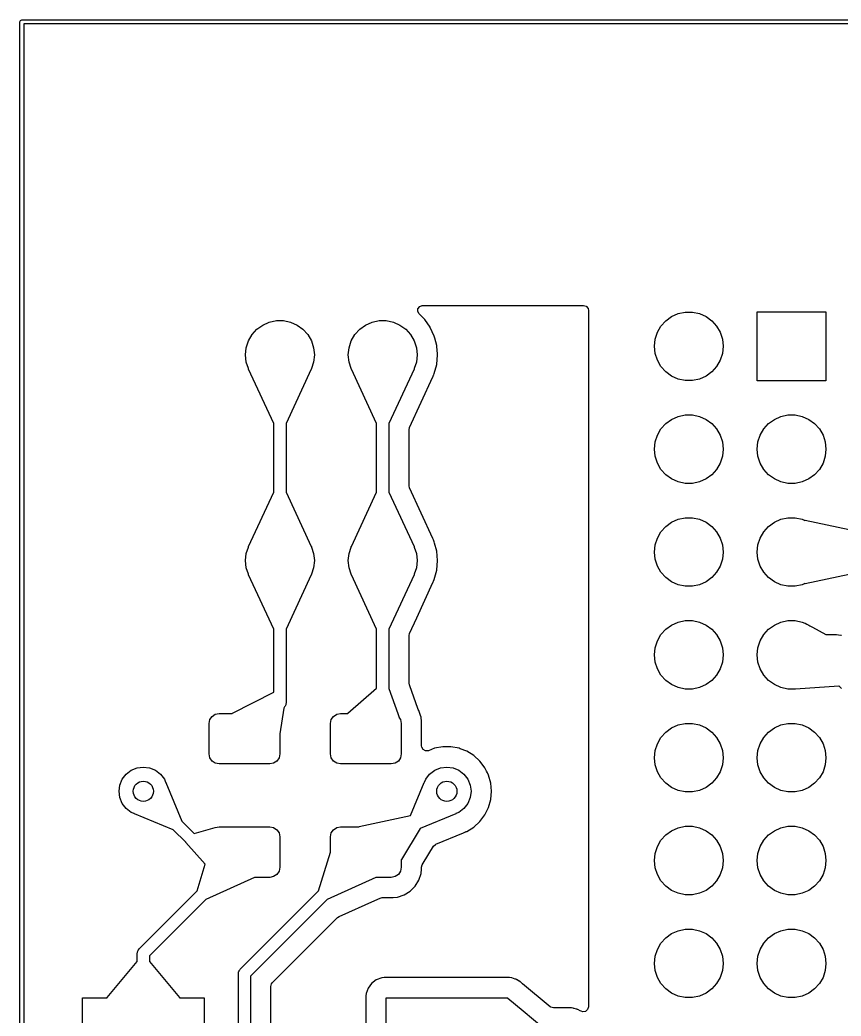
# Model space of a CAD drawing. Extents: x 90 to 175, y -109.5 to -35.9.
# Drawn here: x 89.95 to 110.24, y -60.55 to -35.95 of the extents above; entities that cross this region are included whole.
import ezdxf

# ---------------------------------------------------------------- set-up
doc = ezdxf.new("R2010")
doc.units = 0
doc.layers.add('BLACK', color=7, linetype='CONTINUOUS')

msp = doc.modelspace()

# ---------------------------------------------------------------- linework, layer by layer
at = {"layer": 'BLACK', "linetype": 'CONTINUOUS'}
for p, q in [((89.95, -36), (89.964645, -35.964645)), ((89.95, -100), (89.95, -36)), ((89.964645, -35.964645), (90, -35.95)), ((90, -35.95), (175, -35.95)), ((90.05, -36.05), (90.05, -99.95)), ((174.95, -36.05), (90.05, -36.05)), ((99.787076, -43.080667), (99.828947, -43.024733)), ((99.828947, -43.024733), (99.894412, -43.000316)), ((99.894412, -43.000316), (99.903258, -43)), ((99.903258, -43), (103.876, -43)), ((103.876, -43), (103.943039, -43.019685)), ((103.943039, -43.019685), (103.988794, -43.072489)), ((99.782092, -43.150359), (99.787076, -43.080667)), ((99.815575, -43.211679), (99.782092, -43.150359)), ((99.903396, -43.2995), (99.815575, -43.211679)), ((103.988794, -43.072489), (104, -43.124)), ((104, -43.124), (104, -60.320967)), ((105.911239, -43.378327), (106.055, -43.273878)), ((106.055, -43.273878), (106.217336, -43.201602)), ((106.217336, -43.201602), (106.391151, -43.164656)), ((106.391151, -43.164656), (106.568849, -43.164656)), ((106.568849, -43.164656), (106.742664, -43.201602)), ((106.742664, -43.201602), (106.905, -43.273878)), ((106.905, -43.273878), (107.048761, -43.378327)), ((108.17, -44.86), (108.17, -43.16)), ((108.17, -43.16), (109.87, -43.16)), ((109.87, -43.16), (109.87, -44.86)), ((95.807239, -43.590327), (95.951, -43.485878)), ((95.951, -43.485878), (96.113336, -43.413602)), ((96.113336, -43.413602), (96.287151, -43.376656)), ((96.287151, -43.376656), (96.464849, -43.376656)), ((96.464849, -43.376656), (96.638664, -43.413602)), ((96.638664, -43.413602), (96.801, -43.485878)), ((96.801, -43.485878), (96.944761, -43.590327)), ((98.347239, -43.590327), (98.491, -43.485878)), ((98.491, -43.485878), (98.653336, -43.413602)), ((98.653336, -43.413602), (98.827151, -43.376656)), ((98.827151, -43.376656), (99.004849, -43.376656)), ((99.004849, -43.376656), (99.178664, -43.413602)), ((99.178664, -43.413602), (99.341, -43.485878)), ((99.341, -43.485878), (99.484761, -43.590327)), ((99.954496, -43.3506), (99.903396, -43.2995)), ((100.084424, -43.536158), (99.954496, -43.3506)), ((100.090035, -43.544171), (100.084424, -43.536158)), ((105.703486, -43.664274), (105.792336, -43.510383)), ((105.792336, -43.510383), (105.911239, -43.378327)), ((107.048761, -43.378327), (107.167664, -43.510383)), ((107.167664, -43.510383), (107.256514, -43.664274)), ((95.599486, -43.876274), (95.688336, -43.722383)), ((95.688336, -43.722383), (95.807239, -43.590327)), ((96.944761, -43.590327), (97.063664, -43.722383)), ((97.063664, -43.722383), (97.152514, -43.876274)), ((98.139486, -43.876274), (98.228336, -43.722383)), ((98.228336, -43.722383), (98.347239, -43.590327)), ((99.484761, -43.590327), (99.603664, -43.722383)), ((99.603664, -43.722383), (99.692514, -43.876274)), ((100.189903, -43.758337), (100.090035, -43.544171)), ((100.189904, -43.758343), (100.189903, -43.758337)), ((100.189905, -43.758344), (100.189904, -43.758343)), ((100.204626, -43.813285), (100.189905, -43.758344)), ((105.648575, -43.833275), (105.703486, -43.664274)), ((107.256514, -43.664274), (107.311425, -43.833275)), ((95.544575, -44.045275), (95.599486, -43.876274)), ((97.152514, -43.876274), (97.207425, -44.045275)), ((98.084575, -44.045275), (98.139486, -43.876274)), ((99.692514, -43.876274), (99.747425, -44.045275)), ((100.251063, -43.986592), (100.204626, -43.813285)), ((100.253567, -44.01521), (100.251063, -43.986592)), ((100.269464, -44.196917), (100.253567, -44.01521)), ((105.63, -44.01), (105.648575, -43.833275)), ((105.648575, -44.186725), (105.63, -44.01)), ((107.311425, -43.833275), (107.33, -44.01)), ((107.33, -44.01), (107.311425, -44.186725)), ((95.526, -44.222), (95.544575, -44.045275)), ((95.544575, -44.398725), (95.526, -44.222)), ((97.207425, -44.045275), (97.226, -44.222)), ((97.226, -44.222), (97.207425, -44.398725)), ((98.066, -44.222), (98.084575, -44.045275)), ((98.084575, -44.398725), (98.066, -44.222)), ((99.747425, -44.045275), (99.766, -44.222)), ((99.766, -44.222), (99.747425, -44.398725)), ((100.251063, -44.457408), (100.271659, -44.222)), ((100.271659, -44.222), (100.269464, -44.196917)), ((105.703486, -44.355726), (105.648575, -44.186725)), ((107.311425, -44.186725), (107.256514, -44.355726)), ((95.595717, -44.556127), (95.544575, -44.398725)), ((97.207425, -44.398725), (97.156379, -44.55583)), ((98.135717, -44.556127), (98.084575, -44.398725)), ((99.747425, -44.398725), (99.696379, -44.55583)), ((100.189903, -44.685663), (100.251063, -44.457408)), ((105.792336, -44.509617), (105.703486, -44.355726)), ((105.911239, -44.641673), (105.792336, -44.509617)), ((107.167664, -44.509617), (107.048761, -44.641673)), ((107.256514, -44.355726), (107.167664, -44.509617)), ((95.595806, -44.558325), (95.595717, -44.556127)), ((95.597912, -44.562883), (95.595806, -44.558325)), ((95.599486, -44.567726), (95.597912, -44.562883)), ((95.602815, -44.573492), (95.599486, -44.567726)), ((96.222861, -45.915208), (95.602815, -44.573492)), ((97.149179, -44.573501), (96.529139, -45.915208)), ((97.152514, -44.567726), (97.149179, -44.573501)), ((97.154089, -44.562876), (97.152514, -44.567726)), ((97.156193, -44.558325), (97.154089, -44.562876)), ((97.156377, -44.557906), (97.156193, -44.558325)), ((97.156379, -44.55583), (97.156377, -44.557906)), ((98.135806, -44.558325), (98.135717, -44.556127)), ((98.137912, -44.562883), (98.135806, -44.558325)), ((98.139486, -44.567726), (98.137912, -44.562883)), ((98.142815, -44.573492), (98.139486, -44.567726)), ((98.762861, -45.915208), (98.142815, -44.573492)), ((99.689179, -44.573501), (99.069139, -45.915208)), ((99.577938, -46.019223), (100.157089, -44.765998)), ((99.692514, -44.567726), (99.689179, -44.573501)), ((99.694089, -44.562876), (99.692514, -44.567726)), ((99.696193, -44.558325), (99.694089, -44.562876)), ((99.696377, -44.557906), (99.696193, -44.558325)), ((99.696379, -44.55583), (99.696377, -44.557906)), ((100.157089, -44.765998), (100.159215, -44.761157)), ((100.159215, -44.761157), (100.1594, -44.760652)), ((100.1594, -44.760652), (100.162827, -44.751267)), ((100.162827, -44.751267), (100.174624, -44.718964)), ((100.174624, -44.718964), (100.176653, -44.714075)), ((100.176653, -44.714075), (100.189903, -44.685663)), ((106.055, -44.746122), (105.911239, -44.641673)), ((106.217336, -44.818398), (106.055, -44.746122)), ((106.905, -44.746122), (106.742664, -44.818398)), ((107.048761, -44.641673), (106.905, -44.746122)), ((106.391151, -44.855344), (106.217336, -44.818398)), ((106.568849, -44.855344), (106.391151, -44.855344)), ((106.742664, -44.818398), (106.568849, -44.855344)), ((109.87, -44.86), (108.17, -44.86)), ((106.055, -45.813878), (106.217336, -45.741602)), ((106.217336, -45.741602), (106.391151, -45.704656)), ((106.391151, -45.704656), (106.568849, -45.704656)), ((106.568849, -45.704656), (106.742664, -45.741602)), ((106.742664, -45.741602), (106.905, -45.813878)), ((108.595, -45.813878), (108.757336, -45.741602)), ((108.757336, -45.741602), (108.931151, -45.704656)), ((108.931151, -45.704656), (109.108849, -45.704656)), ((109.108849, -45.704656), (109.282664, -45.741602)), ((109.282664, -45.741602), (109.445, -45.813878)), ((96.225209, -45.918573), (96.222861, -45.915208)), ((96.226, -45.9189), (96.225209, -45.918573)), ((96.226, -47.605895), (96.226, -45.9189)), ((96.529139, -45.915208), (96.526, -45.918104)), ((96.526, -45.918104), (96.526, -47.605099)), ((98.765209, -45.918573), (98.762861, -45.915208)), ((98.766, -45.9189), (98.765209, -45.918573)), ((98.766, -47.605895), (98.766, -45.9189)), ((99.069139, -45.915208), (99.066, -45.918104)), ((99.066, -45.918104), (99.066, -47.605099)), ((105.792336, -46.050383), (105.911239, -45.918327)), ((105.911239, -45.918327), (106.055, -45.813878)), ((106.905, -45.813878), (107.048761, -45.918327)), ((107.048761, -45.918327), (107.167664, -46.050383)), ((108.332336, -46.050383), (108.451239, -45.918327)), ((108.451239, -45.918327), (108.595, -45.813878)), ((109.445, -45.813878), (109.588761, -45.918327)), ((109.588761, -45.918327), (109.707664, -46.050383)), ((99.5665, -46.071241), (99.577938, -46.019223)), ((99.5665, -47.452757), (99.5665, -46.071241)), ((105.648575, -46.373275), (105.703486, -46.204274)), ((105.703486, -46.204274), (105.792336, -46.050383)), ((107.167664, -46.050383), (107.256514, -46.204274)), ((107.256514, -46.204274), (107.311425, -46.373275)), ((108.188575, -46.373275), (108.243486, -46.204274)), ((108.243486, -46.204274), (108.332336, -46.050383)), ((109.707664, -46.050383), (109.796514, -46.204274)), ((109.796514, -46.204274), (109.851425, -46.373275)), ((105.63, -46.55), (105.648575, -46.373275)), ((107.311425, -46.373275), (107.33, -46.55)), ((108.17, -46.55), (108.188575, -46.373275)), ((109.851425, -46.373275), (109.87, -46.55)), ((105.648575, -46.726725), (105.63, -46.55)), ((105.703486, -46.895726), (105.648575, -46.726725)), ((107.311425, -46.726725), (107.256514, -46.895726)), ((107.33, -46.55), (107.311425, -46.726725)), ((108.188575, -46.726725), (108.17, -46.55)), ((108.243486, -46.895726), (108.188575, -46.726725)), ((109.851425, -46.726725), (109.796514, -46.895726)), ((109.87, -46.55), (109.851425, -46.726725)), ((105.792336, -47.049617), (105.703486, -46.895726)), ((107.256514, -46.895726), (107.167664, -47.049617)), ((108.332336, -47.049617), (108.243486, -46.895726)), ((109.796514, -46.895726), (109.707664, -47.049617)), ((105.911239, -47.181673), (105.792336, -47.049617)), ((106.055, -47.286122), (105.911239, -47.181673)), ((107.048761, -47.181673), (106.905, -47.286122)), ((107.167664, -47.049617), (107.048761, -47.181673)), ((108.451239, -47.181673), (108.332336, -47.049617)), ((108.595, -47.286122), (108.451239, -47.181673)), ((109.588761, -47.181673), (109.445, -47.286122)), ((109.707664, -47.049617), (109.588761, -47.181673)), ((99.577938, -47.504775), (99.5665, -47.452757)), ((106.217336, -47.358398), (106.055, -47.286122)), ((106.391151, -47.395344), (106.217336, -47.358398)), ((106.568849, -47.395344), (106.391151, -47.395344)), ((106.742664, -47.358398), (106.568849, -47.395344)), ((106.905, -47.286122), (106.742664, -47.358398)), ((108.757336, -47.358398), (108.595, -47.286122)), ((108.931151, -47.395344), (108.757336, -47.358398)), ((109.108849, -47.395344), (108.931151, -47.395344)), ((109.282664, -47.358398), (109.108849, -47.395344)), ((109.445, -47.286122), (109.282664, -47.358398)), ((95.602813, -48.950511), (96.222861, -47.608792)), ((96.222861, -47.608792), (96.226, -47.605895)), ((96.526, -47.605099), (96.526791, -47.605427)), ((96.526791, -47.605427), (96.529139, -47.608792)), ((96.529139, -47.608792), (97.149181, -48.950502)), ((98.142813, -48.950511), (98.762861, -47.608792)), ((98.762861, -47.608792), (98.766, -47.605895)), ((99.066, -47.605099), (99.066791, -47.605427)), ((99.066791, -47.605427), (99.069139, -47.608792)), ((99.069139, -47.608792), (99.689181, -48.950502)), ((100.155063, -48.753617), (99.577938, -47.504775)), ((105.792336, -48.590383), (105.911239, -48.458327)), ((105.911239, -48.458327), (106.055, -48.353878)), ((106.055, -48.353878), (106.217336, -48.281602)), ((106.217336, -48.281602), (106.391151, -48.244656)), ((106.391151, -48.244656), (106.568849, -48.244656)), ((106.568849, -48.244656), (106.742664, -48.281602)), ((106.742664, -48.281602), (106.905, -48.353878)), ((106.905, -48.353878), (107.048761, -48.458327)), ((107.048761, -48.458327), (107.167664, -48.590383)), ((108.332336, -48.590383), (108.451239, -48.458327)), ((108.451239, -48.458327), (108.595, -48.353878)), ((108.595, -48.353878), (108.757336, -48.281602)), ((108.757336, -48.281602), (108.931151, -48.244656)), ((108.931151, -48.244656), (109.108849, -48.244656)), ((109.108849, -48.244656), (109.282664, -48.281602)), ((109.282664, -48.281602), (109.345592, -48.309619)), ((109.345592, -48.309619), (109.347908, -48.307309)), ((109.347908, -48.307309), (109.354749, -48.306667)), ((109.354749, -48.306667), (110.710677, -48.588065)), ((105.703486, -48.744274), (105.792336, -48.590383)), ((107.167664, -48.590383), (107.256514, -48.744274)), ((108.243486, -48.744274), (108.332336, -48.590383)), ((95.599486, -48.956274), (95.602813, -48.950511)), ((97.149181, -48.950502), (97.152514, -48.956274)), ((98.139486, -48.956274), (98.142813, -48.950511)), ((99.689181, -48.950502), (99.692514, -48.956274)), ((100.155064, -48.753621), (100.155063, -48.753617)), ((100.155065, -48.753623), (100.155064, -48.753621)), ((100.160765, -48.772719), (100.155065, -48.753623)), ((100.167199, -48.78965), (100.160765, -48.772719)), ((100.189903, -48.838337), (100.167199, -48.78965)), ((100.189904, -48.83834), (100.189903, -48.838337)), ((100.198077, -48.868844), (100.189904, -48.83834)), ((100.251063, -49.066592), (100.198077, -48.868844)), ((105.63, -49.09), (105.648575, -48.913275)), ((105.648575, -48.913275), (105.703486, -48.744274)), ((107.256514, -48.744274), (107.311425, -48.913275)), ((107.311425, -48.913275), (107.33, -49.09)), ((108.17, -49.09), (108.188575, -48.913275)), ((108.188575, -48.913275), (108.243486, -48.744274)), ((95.526, -49.302), (95.544575, -49.125275)), ((95.544575, -49.125275), (95.595619, -48.968172)), ((95.595619, -48.968172), (95.595622, -48.966093)), ((95.595622, -48.966093), (95.595806, -48.965674)), ((95.595806, -48.965674), (95.597913, -48.961113)), ((95.597913, -48.961113), (95.599486, -48.956274)), ((97.152514, -48.956274), (97.154088, -48.96112)), ((97.154088, -48.96112), (97.156193, -48.965674)), ((97.156193, -48.965674), (97.156281, -48.967868)), ((97.156281, -48.967868), (97.207425, -49.125275)), ((97.207425, -49.125275), (97.226, -49.302)), ((98.066, -49.302), (98.084575, -49.125275)), ((98.084575, -49.125275), (98.135619, -48.968172)), ((98.135619, -48.968172), (98.135622, -48.966093)), ((98.135622, -48.966093), (98.135806, -48.965674)), ((98.135806, -48.965674), (98.137913, -48.961113)), ((98.137913, -48.961113), (98.139486, -48.956274)), ((99.692514, -48.956274), (99.694088, -48.96112)), ((99.694088, -48.96112), (99.696193, -48.965674)), ((99.696193, -48.965674), (99.696281, -48.967868)), ((99.696281, -48.967868), (99.747425, -49.125275)), ((99.747425, -49.125275), (99.766, -49.302)), ((100.271659, -49.302), (100.251063, -49.066592)), ((105.648575, -49.266725), (105.63, -49.09)), ((107.33, -49.09), (107.311425, -49.266725)), ((108.188575, -49.266725), (108.17, -49.09)), ((95.544575, -49.478725), (95.526, -49.302)), ((97.226, -49.302), (97.207425, -49.478725)), ((98.084575, -49.478725), (98.066, -49.302)), ((99.766, -49.302), (99.747425, -49.478725)), ((100.251063, -49.537408), (100.271659, -49.302)), ((105.703486, -49.435726), (105.648575, -49.266725)), ((105.792336, -49.589617), (105.703486, -49.435726)), ((107.256514, -49.435726), (107.167664, -49.589617)), ((107.311425, -49.266725), (107.256514, -49.435726)), ((108.243486, -49.435726), (108.188575, -49.266725)), ((108.332336, -49.589617), (108.243486, -49.435726)), ((95.595717, -49.636127), (95.544575, -49.478725)), ((95.595806, -49.638325), (95.595717, -49.636127)), ((95.597912, -49.642883), (95.595806, -49.638325)), ((95.599486, -49.647726), (95.597912, -49.642883)), ((95.602815, -49.653492), (95.599486, -49.647726)), ((96.222861, -50.995208), (95.602815, -49.653492)), ((97.149179, -49.653501), (96.529139, -50.995208)), ((97.152514, -49.647726), (97.149179, -49.653501)), ((97.154089, -49.642876), (97.152514, -49.647726)), ((97.156193, -49.638325), (97.154089, -49.642876)), ((97.156377, -49.637906), (97.156193, -49.638325)), ((97.156379, -49.63583), (97.156377, -49.637906)), ((97.207425, -49.478725), (97.156379, -49.63583)), ((98.135717, -49.636127), (98.084575, -49.478725)), ((98.135806, -49.638325), (98.135717, -49.636127)), ((98.137912, -49.642883), (98.135806, -49.638325)), ((98.139486, -49.647726), (98.137912, -49.642883)), ((98.142815, -49.653492), (98.139486, -49.647726)), ((98.762861, -50.995208), (98.142815, -49.653492)), ((99.689179, -49.653501), (99.069139, -50.995208)), ((99.692514, -49.647726), (99.689179, -49.653501)), ((99.694089, -49.642876), (99.692514, -49.647726)), ((99.696193, -49.638325), (99.694089, -49.642876)), ((99.696377, -49.637906), (99.696193, -49.638325)), ((99.696379, -49.63583), (99.696377, -49.637906)), ((99.747425, -49.478725), (99.696379, -49.63583)), ((100.189903, -49.765663), (100.251063, -49.537408)), ((105.911239, -49.721673), (105.792336, -49.589617)), ((107.167664, -49.589617), (107.048761, -49.721673)), ((108.451239, -49.721673), (108.332336, -49.589617)), ((110.710677, -49.591934), (109.354751, -49.873332)), ((99.756654, -50.7125), (100.157089, -49.845998)), ((100.157089, -49.845998), (100.159215, -49.841157)), ((100.159215, -49.841157), (100.174624, -49.798964)), ((100.174624, -49.798964), (100.176653, -49.794075)), ((100.176653, -49.794075), (100.189903, -49.765663)), ((106.055, -49.826122), (105.911239, -49.721673)), ((106.217336, -49.898398), (106.055, -49.826122)), ((106.391151, -49.935344), (106.217336, -49.898398)), ((106.568849, -49.935344), (106.391151, -49.935344)), ((106.742664, -49.898398), (106.568849, -49.935344)), ((106.905, -49.826122), (106.742664, -49.898398)), ((107.048761, -49.721673), (106.905, -49.826122)), ((108.595, -49.826122), (108.451239, -49.721673)), ((108.757336, -49.898398), (108.595, -49.826122)), ((108.931151, -49.935344), (108.757336, -49.898398)), ((109.108849, -49.935344), (108.931151, -49.935344)), ((109.282664, -49.898398), (109.108849, -49.935344)), ((109.345084, -49.870607), (109.282664, -49.898398)), ((109.345955, -49.871658), (109.345084, -49.870607)), ((109.354751, -49.873332), (109.345955, -49.871658)), ((99.577938, -51.099223), (99.756654, -50.7125)), ((105.911239, -50.998327), (106.055, -50.893878)), ((106.055, -50.893878), (106.217336, -50.821602)), ((106.217336, -50.821602), (106.391151, -50.784656)), ((106.391151, -50.784656), (106.568849, -50.784656)), ((106.568849, -50.784656), (106.742664, -50.821602)), ((106.742664, -50.821602), (106.905, -50.893878)), ((106.905, -50.893878), (107.048761, -50.998327)), ((108.451239, -50.998327), (108.595, -50.893878)), ((108.595, -50.893878), (108.757336, -50.821602)), ((108.757336, -50.821602), (108.931151, -50.784656)), ((108.931151, -50.784656), (109.108849, -50.784656)), ((109.108849, -50.784656), (109.282664, -50.821602)), ((109.282664, -50.821602), (109.347325, -50.85039)), ((109.347325, -50.85039), (109.355583, -50.850399)), ((109.355583, -50.850399), (109.356699, -50.850934)), ((109.356699, -50.850934), (109.392802, -50.870638)), ((109.392802, -50.870638), (109.445, -50.893878)), ((109.445, -50.893878), (109.474032, -50.914971)), ((109.474032, -50.914971), (109.536486, -50.949057)), ((96.225209, -50.998573), (96.222861, -50.995208)), ((96.226, -50.9989), (96.225209, -50.998573)), ((96.226, -52.554627), (96.226, -50.9989)), ((96.529139, -50.995208), (96.526, -50.998104)), ((96.526, -50.998104), (96.526, -52.824)), ((98.765209, -50.998573), (98.762861, -50.995208)), ((98.766, -50.9989), (98.765209, -50.998573)), ((98.766, -52.451643), (98.766, -50.9989)), ((99.069139, -50.995208), (99.066, -50.998104)), ((99.066, -50.998104), (99.066, -52.453419)), ((99.5665, -51.151241), (99.577938, -51.099223)), ((99.5665, -52.327277), (99.5665, -51.151241)), ((105.703486, -51.284274), (105.792336, -51.130383)), ((105.792336, -51.130383), (105.911239, -50.998327)), ((107.048761, -50.998327), (107.167664, -51.130383)), ((107.167664, -51.130383), (107.256514, -51.284274)), ((108.243486, -51.284274), (108.332336, -51.130383)), ((108.332336, -51.130383), (108.451239, -50.998327)), ((109.536486, -50.949057), (109.868019, -51.13)), ((109.868019, -51.13), (110.13, -51.13)), ((110.13, -51.13), (110.182938, -51.137611)), ((110.182938, -51.137611), (110.236283, -51.141427)), ((110.236283, -51.141427), (110.2531, -51.147699)), ((105.648575, -51.453275), (105.703486, -51.284274)), ((107.256514, -51.284274), (107.311425, -51.453275)), ((108.188575, -51.453275), (108.243486, -51.284274)), ((105.63, -51.63), (105.648575, -51.453275)), ((105.648575, -51.806725), (105.63, -51.63)), ((107.311425, -51.453275), (107.33, -51.63)), ((107.33, -51.63), (107.311425, -51.806725)), ((108.17, -51.63), (108.188575, -51.453275)), ((108.188575, -51.806725), (108.17, -51.63)), ((105.703486, -51.975726), (105.648575, -51.806725)), ((107.311425, -51.806725), (107.256514, -51.975726)), ((108.243486, -51.975726), (108.188575, -51.806725)), ((105.792336, -52.129617), (105.703486, -51.975726)), ((105.911239, -52.261673), (105.792336, -52.129617)), ((107.167664, -52.129617), (107.048761, -52.261673)), ((107.256514, -51.975726), (107.167664, -52.129617)), ((108.332336, -52.129617), (108.243486, -51.975726)), ((108.451239, -52.261673), (108.332336, -52.129617)), ((99.573677, -52.36885), (99.5665, -52.327277)), ((99.583497, -52.396445), (99.573677, -52.36885)), ((99.782924, -52.956844), (99.583497, -52.396445)), ((106.055, -52.366122), (105.911239, -52.261673)), ((106.217336, -52.438398), (106.055, -52.366122)), ((106.905, -52.366122), (106.742664, -52.438398)), ((107.048761, -52.261673), (106.905, -52.366122)), ((108.595, -52.366122), (108.451239, -52.261673)), ((108.757336, -52.438398), (108.595, -52.366122)), ((95.202015, -53.069784), (96.223517, -52.555218)), ((96.223517, -52.555218), (96.226, -52.554627)), ((98.057542, -53.067998), (98.762695, -52.452882)), ((98.762695, -52.452882), (98.766, -52.451643)), ((99.066, -52.453419), (99.066018, -52.453427)), ((99.066018, -52.453427), (99.068767, -52.457775)), ((99.068767, -52.457775), (99.288417, -53.075)), ((106.391151, -52.475344), (106.217336, -52.438398)), ((106.568849, -52.475344), (106.391151, -52.475344)), ((106.742664, -52.438398), (106.568849, -52.475344)), ((108.931151, -52.475344), (108.757336, -52.438398)), ((109.02352, -52.475344), (108.931151, -52.475344)), ((109.023992, -52.476296), (109.02352, -52.475344)), ((109.032477, -52.479157), (109.023992, -52.476296)), ((109.088942, -52.475344), (109.032477, -52.479157)), ((109.108849, -52.475344), (109.088942, -52.475344)), ((109.118118, -52.473373), (109.108849, -52.475344)), ((110.189258, -52.401041), (109.118118, -52.473373)), ((110.192473, -52.39958), (110.189258, -52.401041)), ((110.25, -52.457106), (110.192473, -52.39958)), ((96.511015, -52.879925), (96.505904, -52.899)), ((96.520889, -52.862823), (96.511015, -52.879925)), ((96.526, -52.824), (96.520889, -52.843074)), ((96.520889, -52.843074), (96.520889, -52.862823)), ((94.698223, -53.148223), (94.779329, -53.09403)), ((94.779329, -53.09403), (94.875, -53.075)), ((94.875, -53.075), (95.197479, -53.075)), ((95.197479, -53.075), (95.202015, -53.069784)), ((96.469006, -52.943125), (96.37628, -53.576271)), ((96.482066, -52.930066), (96.469006, -52.943125)), ((96.491939, -52.912964), (96.482066, -52.930066)), ((96.505904, -52.899), (96.491939, -52.912964)), ((97.698223, -53.148223), (97.779329, -53.09403)), ((97.779329, -53.09403), (97.875, -53.075)), ((97.875, -53.075), (98.053703, -53.075)), ((98.053687, -53.07493), (98.057542, -53.067998)), ((98.053703, -53.075), (98.053687, -53.07493)), ((99.288417, -53.075), (99.325775, -53.179976)), ((99.794208, -52.980365), (99.782924, -52.956844)), ((99.809809, -53.005657), (99.794208, -52.980365)), ((99.809811, -53.005661), (99.809809, -53.005657)), ((99.809814, -53.005666), (99.809811, -53.005661)), ((99.850836, -53.129462), (99.809814, -53.005666)), ((99.864998, -53.1722), (99.850836, -53.129462)), ((94.625, -53.325), (94.64403, -53.229329)), ((94.625, -54.075), (94.625, -53.325)), ((94.64403, -53.229329), (94.698223, -53.148223)), ((97.625, -53.325), (97.64403, -53.229329)), ((97.625, -54.075), (97.625, -53.325)), ((97.64403, -53.229329), (97.698223, -53.148223)), ((99.325775, -53.179976), (99.325578, -53.183844)), ((99.325578, -53.183844), (99.35597, -53.229329)), ((99.35597, -53.229329), (99.375, -53.325)), ((99.375, -53.325), (99.375, -54.075)), ((99.864999, -53.172203), (99.864998, -53.1722)), ((99.875498, -53.274981), (99.864999, -53.172203)), ((99.875499, -53.274998), (99.875498, -53.274981)), ((99.875499, -53.880718), (99.875499, -53.274998)), ((106.055, -53.433878), (106.217336, -53.361602)), ((106.217336, -53.361602), (106.391151, -53.324656)), ((106.391151, -53.324656), (106.568849, -53.324656)), ((106.568849, -53.324656), (106.742664, -53.361602)), ((106.742664, -53.361602), (106.905, -53.433878)), ((108.595, -53.433878), (108.757336, -53.361602)), ((108.757336, -53.361602), (108.931151, -53.324656)), ((108.931151, -53.324656), (109.108849, -53.324656)), ((109.108849, -53.324656), (109.282664, -53.361602)), ((109.282664, -53.361602), (109.445, -53.433878)), ((96.37628, -53.576271), (96.375, -53.578415)), ((96.375, -53.578415), (96.375, -54.075)), ((105.792336, -53.670383), (105.911239, -53.538327)), ((105.911239, -53.538327), (106.055, -53.433878)), ((106.905, -53.433878), (107.048761, -53.538327)), ((107.048761, -53.538327), (107.167664, -53.670383)), ((108.332336, -53.670383), (108.451239, -53.538327)), ((108.451239, -53.538327), (108.595, -53.433878)), ((109.445, -53.433878), (109.588761, -53.538327)), ((109.588761, -53.538327), (109.707664, -53.670383)), ((105.648575, -53.993275), (105.703486, -53.824274)), ((105.703486, -53.824274), (105.792336, -53.670383)), ((107.167664, -53.670383), (107.256514, -53.824274)), ((107.256514, -53.824274), (107.311425, -53.993275)), ((108.188575, -53.993275), (108.243486, -53.824274)), ((108.243486, -53.824274), (108.332336, -53.670383)), ((109.707664, -53.670383), (109.796514, -53.824274)), ((109.796514, -53.824274), (109.851425, -53.993275)), ((94.64403, -54.170671), (94.625, -54.075)), ((96.375, -54.075), (96.35597, -54.170671)), ((97.64403, -54.170671), (97.625, -54.075)), ((99.375, -54.075), (99.35597, -54.170671)), ((99.878674, -53.9086), (99.875499, -53.880718)), ((99.912929, -53.969497), (99.878674, -53.9086)), ((99.974669, -54.002207), (99.912929, -53.969497)), ((100.044292, -53.996345), (99.974669, -54.002207)), ((100.197539, -53.936977), (100.044292, -53.996345)), ((100.197544, -53.936976), (100.197539, -53.936977)), ((100.398024, -53.8995), (100.197544, -53.936976)), ((100.601976, -53.8995), (100.398024, -53.8995)), ((100.802456, -53.936976), (100.601976, -53.8995)), ((100.830778, -53.947948), (100.802456, -53.936976)), ((100.992635, -54.010651), (100.830778, -53.947948)), ((100.992642, -54.010655), (100.992635, -54.010651)), ((101.166039, -54.118017), (100.992642, -54.010655)), ((101.166041, -54.118019), (101.166039, -54.118017)), ((101.316762, -54.255418), (101.166041, -54.118019)), ((105.63, -54.17), (105.648575, -53.993275)), ((107.311425, -53.993275), (107.33, -54.17)), ((108.17, -54.17), (108.188575, -53.993275)), ((109.851425, -53.993275), (109.87, -54.17)), ((94.698223, -54.251777), (94.64403, -54.170671)), ((94.779329, -54.30597), (94.698223, -54.251777)), ((94.875, -54.325), (94.779329, -54.30597)), ((96.125, -54.325), (94.875, -54.325)), ((96.220671, -54.30597), (96.125, -54.325)), ((96.301777, -54.251777), (96.220671, -54.30597)), ((96.35597, -54.170671), (96.301777, -54.251777)), ((97.698223, -54.251777), (97.64403, -54.170671)), ((97.779329, -54.30597), (97.698223, -54.251777)), ((97.875, -54.325), (97.779329, -54.30597)), ((99.125, -54.325), (97.875, -54.325)), ((99.220671, -54.30597), (99.125, -54.325)), ((99.301777, -54.251777), (99.220671, -54.30597)), ((99.35597, -54.170671), (99.301777, -54.251777)), ((101.350051, -54.2995), (101.316762, -54.255418)), ((101.439673, -54.418179), (101.350051, -54.2995)), ((105.648575, -54.346725), (105.63, -54.17)), ((105.703486, -54.515726), (105.648575, -54.346725)), ((107.311425, -54.346725), (107.256514, -54.515726)), ((107.33, -54.17), (107.311425, -54.346725)), ((108.188575, -54.346725), (108.17, -54.17)), ((108.243486, -54.515726), (108.188575, -54.346725)), ((109.851425, -54.346725), (109.796514, -54.515726)), ((109.87, -54.17), (109.851425, -54.346725)), ((92.480385, -54.7), (92.575736, -54.575736)), ((92.575736, -54.575736), (92.7, -54.480385)), ((92.7, -54.480385), (92.844709, -54.420445)), ((92.844709, -54.420445), (93, -54.4)), ((93, -54.4), (93.155291, -54.420445)), ((93.155291, -54.420445), (93.3, -54.480385)), ((93.3, -54.480385), (93.424264, -54.575736)), ((93.424264, -54.575736), (93.519615, -54.7)), ((99.980385, -54.7), (100.075736, -54.575736)), ((100.075736, -54.575736), (100.2, -54.480385)), ((100.2, -54.480385), (100.344709, -54.420445)), ((100.344709, -54.420445), (100.5, -54.4)), ((100.5, -54.4), (100.655291, -54.420445)), ((100.655291, -54.420445), (100.8, -54.480385)), ((100.8, -54.480385), (100.924264, -54.575736)), ((100.924264, -54.575736), (101.019615, -54.7)), ((101.480664, -54.5005), (101.439673, -54.418179)), ((101.503561, -54.546485), (101.480664, -54.5005)), ((101.530582, -54.60075), (101.503561, -54.546485)), ((101.586397, -54.796917), (101.530582, -54.60075)), ((105.792336, -54.669617), (105.703486, -54.515726)), ((107.256514, -54.515726), (107.167664, -54.669617)), ((108.332336, -54.669617), (108.243486, -54.515726)), ((109.796514, -54.515726), (109.707664, -54.669617)), ((92.4, -55), (92.420445, -54.844709)), ((92.420445, -54.844709), (92.480385, -54.7)), ((93.519615, -54.7), (93.550624, -54.774864)), ((93.550624, -54.774864), (93.55246, -54.774867)), ((93.55246, -54.774867), (93.558782, -54.781208)), ((93.558782, -54.781208), (93.558785, -54.781214)), ((93.558785, -54.781214), (93.951624, -55.735249)), ((99.604105, -55.599906), (99.941215, -54.781212)), ((99.941215, -54.781212), (99.947533, -54.774869)), ((99.947533, -54.774869), (99.949375, -54.774865)), ((99.949375, -54.774865), (99.980385, -54.7)), ((101.019615, -54.7), (101.079555, -54.844709)), ((101.079555, -54.844709), (101.1, -55)), ((101.605215, -55), (101.586397, -54.796917)), ((105.911239, -54.801673), (105.792336, -54.669617)), ((106.055, -54.906122), (105.911239, -54.801673)), ((107.048761, -54.801673), (106.905, -54.906122)), ((107.167664, -54.669617), (107.048761, -54.801673)), ((108.451239, -54.801673), (108.332336, -54.669617)), ((108.595, -54.906122), (108.451239, -54.801673)), ((109.588761, -54.801673), (109.445, -54.906122)), ((109.707664, -54.669617), (109.588761, -54.801673)), ((92.420445, -55.155291), (92.4, -55)), ((101.1, -55), (101.079555, -55.155291)), ((101.586397, -55.203083), (101.605215, -55)), ((106.217336, -54.978398), (106.055, -54.906122)), ((106.391151, -55.015344), (106.217336, -54.978398)), ((106.568849, -55.015344), (106.391151, -55.015344)), ((106.742664, -54.978398), (106.568849, -55.015344)), ((106.905, -54.906122), (106.742664, -54.978398)), ((108.757336, -54.978398), (108.595, -54.906122)), ((108.931151, -55.015344), (108.757336, -54.978398)), ((109.108849, -55.015344), (108.931151, -55.015344)), ((109.282664, -54.978398), (109.108849, -55.015344)), ((109.445, -54.906122), (109.282664, -54.978398)), ((92.480385, -55.3), (92.420445, -55.155291)), ((92.575736, -55.424264), (92.480385, -55.3)), ((101.019615, -55.3), (100.924264, -55.424264)), ((101.079555, -55.155291), (101.019615, -55.3)), ((101.530582, -55.39925), (101.586397, -55.203083)), ((92.7, -55.519615), (92.575736, -55.424264)), ((92.774865, -55.550624), (92.7, -55.519615)), ((92.774869, -55.552466), (92.774865, -55.550624)), ((92.781214, -55.558785), (92.774869, -55.552466)), ((93.735249, -55.951624), (92.781214, -55.558785)), ((100.718785, -55.558785), (99.844342, -55.91885)), ((100.718791, -55.558782), (100.718785, -55.558785)), ((100.725132, -55.55246), (100.718791, -55.558782)), ((100.725134, -55.550624), (100.725132, -55.55246)), ((100.8, -55.519615), (100.725134, -55.550624)), ((100.924264, -55.424264), (100.8, -55.519615)), ((101.316764, -55.744579), (101.439673, -55.581821)), ((101.439673, -55.581821), (101.530582, -55.39925)), ((93.951624, -55.735249), (93.951615, -55.739483)), ((93.951615, -55.739483), (94.253084, -56.040952)), ((98.334442, -55.872388), (99.604105, -55.599906)), ((101.166041, -55.881981), (101.316764, -55.744579)), ((93.739704, -55.952505), (93.735249, -55.951624)), ((93.740177, -55.952309), (93.739704, -55.952505)), ((94.047227, -56.259359), (93.740177, -55.952309)), ((94.253084, -56.040952), (94.255475, -56.039558)), ((94.255475, -56.039558), (94.773388, -55.89568)), ((94.773388, -55.89568), (94.776322, -55.896038)), ((94.776322, -55.896038), (94.779329, -55.89403)), ((94.779329, -55.89403), (94.875, -55.875)), ((94.875, -55.875), (96.125, -55.875)), ((96.125, -55.875), (96.220671, -55.89403)), ((96.220671, -55.89403), (96.301777, -55.948223)), ((96.301777, -55.948223), (96.35597, -56.029329)), ((96.35597, -56.029329), (96.375, -56.125)), ((97.625, -56.125), (97.64403, -56.029329)), ((97.64403, -56.029329), (97.698223, -55.948223)), ((97.698223, -55.948223), (97.779329, -55.89403)), ((97.779329, -55.89403), (97.875, -55.875)), ((97.875, -55.875), (98.330654, -55.875)), ((98.330654, -55.875), (98.333741, -55.872563)), ((98.333741, -55.872563), (98.334442, -55.872388)), ((99.844342, -55.91885), (99.379338, -56.685698)), ((100.228093, -56.307511), (100.911261, -56.026207)), ((100.911261, -56.026207), (100.960385, -56.002812)), ((100.960385, -56.002811), (100.965903, -56.000184)), ((100.960385, -56.002812), (100.960385, -56.002811)), ((100.965903, -56.000184), (100.966082, -56.00056)), ((100.966082, -56.00056), (100.974924, -55.996209)), ((100.974924, -55.996209), (100.992637, -55.989348)), ((100.992637, -55.989348), (101.166041, -55.881981)), ((105.792336, -56.210383), (105.911239, -56.078327)), ((105.911239, -56.078327), (106.055, -55.973878)), ((106.055, -55.973878), (106.217336, -55.901602)), ((106.217336, -55.901602), (106.391151, -55.864656)), ((106.391151, -55.864656), (106.568849, -55.864656)), ((106.568849, -55.864656), (106.742664, -55.901602)), ((106.742664, -55.901602), (106.905, -55.973878)), ((106.905, -55.973878), (107.048761, -56.078327)), ((107.048761, -56.078327), (107.167664, -56.210383)), ((108.332336, -56.210383), (108.451239, -56.078327)), ((108.451239, -56.078327), (108.595, -55.973878)), ((108.595, -55.973878), (108.757336, -55.901602)), ((108.757336, -55.901602), (108.931151, -55.864656)), ((108.931151, -55.864656), (109.108849, -55.864656)), ((109.108849, -55.864656), (109.282664, -55.901602)), ((109.282664, -55.901602), (109.445, -55.973878)), ((109.445, -55.973878), (109.588761, -56.078327)), ((109.588761, -56.078327), (109.707664, -56.210383)), ((94.047713, -56.260758), (94.047227, -56.259359)), ((94.529349, -56.802374), (94.047713, -56.260758)), ((96.375, -56.125), (96.375, -56.875)), ((97.625, -56.496358), (97.625, -56.125)), ((100.169306, -56.357863), (100.220897, -56.310747)), ((100.220897, -56.310747), (100.228093, -56.307511)), ((105.703486, -56.364274), (105.792336, -56.210383)), ((107.167664, -56.210383), (107.256514, -56.364274)), ((108.243486, -56.364274), (108.332336, -56.210383)), ((109.707664, -56.210383), (109.796514, -56.364274)), ((97.329061, -57.454144), (97.622436, -56.499459)), ((97.622436, -56.499459), (97.625, -56.496358)), ((99.89347, -56.812751), (100.055697, -56.545219)), ((100.055697, -56.545219), (100.169306, -56.357863)), ((105.63, -56.71), (105.648575, -56.533275)), ((105.648575, -56.533275), (105.703486, -56.364274)), ((107.256514, -56.364274), (107.311425, -56.533275)), ((107.311425, -56.533275), (107.33, -56.71)), ((108.17, -56.71), (108.188575, -56.533275)), ((108.188575, -56.533275), (108.243486, -56.364274)), ((109.796514, -56.364274), (109.851425, -56.533275)), ((109.851425, -56.533275), (109.87, -56.71)), ((94.329061, -57.454144), (94.529349, -56.802374)), ((99.379338, -56.685698), (99.375, -56.688881)), ((99.375, -56.688881), (99.375, -56.875)), ((99.875499, -56.877045), (99.89347, -56.812751)), ((105.648575, -56.886725), (105.63, -56.71)), ((107.33, -56.71), (107.311425, -56.886725)), ((108.188575, -56.886725), (108.17, -56.71)), ((109.87, -56.71), (109.851425, -56.886725)), ((96.301777, -57.051777), (96.220671, -57.10597)), ((96.35597, -56.970671), (96.301777, -57.051777)), ((96.375, -56.875), (96.35597, -56.970671)), ((99.301777, -57.051777), (99.220671, -57.10597)), ((99.35597, -56.970671), (99.301777, -57.051777)), ((99.375, -56.875), (99.35597, -56.970671)), ((99.809814, -57.194334), (99.864999, -57.027797)), ((99.864999, -57.027797), (99.8755, -56.925009)), ((99.8755, -56.925009), (99.875499, -56.877045)), ((105.703486, -57.055726), (105.648575, -56.886725)), ((105.792336, -57.209617), (105.703486, -57.055726)), ((107.256514, -57.055726), (107.167664, -57.209617)), ((107.311425, -56.886725), (107.256514, -57.055726)), ((108.243486, -57.055726), (108.188575, -56.886725)), ((108.332336, -57.209617), (108.243486, -57.055726)), ((109.796514, -57.055726), (109.707664, -57.209617)), ((109.851425, -56.886725), (109.796514, -57.055726)), ((95.748537, -57.129648), (94.546486, -57.669699)), ((95.753056, -57.125), (95.748537, -57.129648)), ((96.125, -57.125), (95.753056, -57.125)), ((96.220671, -57.10597), (96.125, -57.125)), ((98.748537, -57.129648), (97.546486, -57.669699)), ((98.753056, -57.125), (98.748537, -57.129648)), ((99.125, -57.125), (98.753056, -57.125)), ((99.220671, -57.10597), (99.125, -57.125)), ((99.717712, -57.343656), (99.809814, -57.194334)), ((105.911239, -57.341673), (105.792336, -57.209617)), ((107.167664, -57.209617), (107.048761, -57.341673)), ((108.451239, -57.341673), (108.332336, -57.209617)), ((109.707664, -57.209617), (109.588761, -57.341673)), ((92.893934, -58.893934), (94.329055, -57.458812)), ((94.328545, -57.457581), (94.329061, -57.454144)), ((94.329055, -57.458812), (94.328545, -57.457581)), ((95.393934, -59.393934), (97.329055, -57.458812)), ((97.328545, -57.457581), (97.329061, -57.454144)), ((97.329055, -57.458812), (97.328545, -57.457581)), ((99.277797, -57.614999), (99.444334, -57.559814)), ((99.444334, -57.559814), (99.593656, -57.467712)), ((99.593656, -57.467712), (99.717712, -57.343656)), ((106.055, -57.446122), (105.911239, -57.341673)), ((106.217336, -57.518398), (106.055, -57.446122)), ((106.391151, -57.555344), (106.217336, -57.518398)), ((106.568849, -57.555344), (106.391151, -57.555344)), ((106.742664, -57.518398), (106.568849, -57.555344)), ((106.905, -57.446122), (106.742664, -57.518398)), ((107.048761, -57.341673), (106.905, -57.446122)), ((108.595, -57.446122), (108.451239, -57.341673)), ((108.757336, -57.518398), (108.595, -57.446122)), ((108.931151, -57.555344), (108.757336, -57.518398)), ((109.108849, -57.555344), (108.931151, -57.555344)), ((109.282664, -57.518398), (109.108849, -57.555344)), ((109.445, -57.446122), (109.282664, -57.518398)), ((109.588761, -57.341673), (109.445, -57.446122)), ((94.542309, -57.669822), (93.15, -59.062132)), ((94.546486, -57.669699), (94.542309, -57.669822)), ((97.542309, -57.669822), (95.65, -59.562132)), ((97.546486, -57.669699), (97.542309, -57.669822)), ((97.838866, -58.092512), (98.717003, -57.697988)), ((98.717003, -57.697988), (98.854109, -57.63639)), ((98.854109, -57.63639), (98.904926, -57.625499)), ((98.904926, -57.625499), (99.175002, -57.625499)), ((99.175002, -57.625499), (99.175008, -57.625499)), ((99.175008, -57.625499), (99.277797, -57.614999)), ((96.186814, -59.733131), (97.802009, -58.117935)), ((97.802009, -58.117935), (97.838866, -58.092512)), ((105.911239, -58.618327), (106.055, -58.513878)), ((106.055, -58.513878), (106.217336, -58.441602)), ((106.217336, -58.441602), (106.391151, -58.404656)), ((106.391151, -58.404656), (106.568849, -58.404656)), ((106.568849, -58.404656), (106.742664, -58.441602)), ((106.742664, -58.441602), (106.905, -58.513878)), ((106.905, -58.513878), (107.048761, -58.618327)), ((108.451239, -58.618327), (108.595, -58.513878)), ((108.595, -58.513878), (108.757336, -58.441602)), ((108.757336, -58.441602), (108.931151, -58.404656)), ((108.931151, -58.404656), (109.108849, -58.404656)), ((109.108849, -58.404656), (109.282664, -58.441602)), ((109.282664, -58.441602), (109.445, -58.513878)), ((109.445, -58.513878), (109.588761, -58.618327)), ((105.703486, -58.904274), (105.792336, -58.750383)), ((105.792336, -58.750383), (105.911239, -58.618327)), ((107.048761, -58.618327), (107.167664, -58.750383)), ((107.167664, -58.750383), (107.256514, -58.904274)), ((108.243486, -58.904274), (108.332336, -58.750383)), ((108.332336, -58.750383), (108.451239, -58.618327)), ((109.588761, -58.618327), (109.707664, -58.750383)), ((109.707664, -58.750383), (109.796514, -58.904274)), ((92.85, -59), (92.855111, -58.980925)), ((92.85, -59.202368), (92.85, -59)), ((92.855111, -58.961177), (92.864984, -58.944074)), ((92.855111, -58.980925), (92.855111, -58.961177)), ((92.864984, -58.944074), (92.870096, -58.925)), ((92.870096, -58.925), (92.88406, -58.911035)), ((92.88406, -58.911035), (92.893934, -58.893934)), ((105.648575, -59.073275), (105.703486, -58.904274)), ((107.256514, -58.904274), (107.311425, -59.073275)), ((108.188575, -59.073275), (108.243486, -58.904274)), ((109.796514, -58.904274), (109.851425, -59.073275)), ((92.106835, -60.091797), (92.846492, -59.20421)), ((92.846492, -59.20421), (92.85, -59.202368)), ((93.15, -59.062132), (93.15, -59.20227)), ((93.15, -59.20227), (93.152793, -59.203427)), ((93.152793, -59.203427), (93.153508, -59.20421)), ((93.153508, -59.20421), (93.893163, -60.091796)), ((105.63, -59.25), (105.648575, -59.073275)), ((105.648575, -59.426725), (105.63, -59.25)), ((107.311425, -59.073275), (107.33, -59.25)), ((107.33, -59.25), (107.311425, -59.426725)), ((108.17, -59.25), (108.188575, -59.073275)), ((108.188575, -59.426725), (108.17, -59.25)), ((109.851425, -59.073275), (109.87, -59.25)), ((109.87, -59.25), (109.851425, -59.426725)), ((95.35, -59.5), (95.355111, -59.480925)), ((95.35, -62.437868), (95.35, -59.5)), ((95.355111, -59.461177), (95.364984, -59.444074)), ((95.355111, -59.480925), (95.355111, -59.461177)), ((95.364984, -59.444074), (95.370096, -59.425)), ((95.370096, -59.425), (95.38406, -59.411035)), ((95.38406, -59.411035), (95.393934, -59.393934)), ((105.703486, -59.595726), (105.648575, -59.426725)), ((107.311425, -59.426725), (107.256514, -59.595726)), ((108.243486, -59.595726), (108.188575, -59.426725)), ((109.851425, -59.426725), (109.796514, -59.595726)), ((95.65, -59.562132), (95.65, -62.5)), ((96.1505, -59.820807), (96.170185, -59.753768)), ((96.170185, -59.753768), (96.186814, -59.733131)), ((98.642452, -59.742455), (98.556206, -59.857664)), ((98.642455, -59.742452), (98.642452, -59.742455)), ((98.757664, -59.656206), (98.642455, -59.742452)), ((98.757671, -59.656202), (98.757664, -59.656206)), ((98.892516, -59.605908), (98.757671, -59.656202)), ((98.952123, -59.599501), (98.892516, -59.605908)), ((98.952129, -59.5995), (98.952123, -59.599501)), ((102.047864, -59.5995), (98.952129, -59.5995)), ((102.047873, -59.5995), (102.047864, -59.5995)), ((102.047881, -59.5995), (102.047873, -59.5995)), ((102.047883, -59.599501), (102.047881, -59.5995)), ((102.107483, -59.605908), (102.047883, -59.599501)), ((102.185789, -59.635115), (102.107482, -59.605908)), ((102.107482, -59.605908), (102.107483, -59.605908)), ((102.190254, -59.63659), (102.185789, -59.635115)), ((102.196759, -59.638467), (102.190254, -59.63659)), ((102.209609, -59.642176), (102.196759, -59.638467)), ((102.209611, -59.642177), (102.209609, -59.642176)), ((102.224245, -59.649191), (102.209611, -59.642177)), ((102.229374, -59.651371), (102.224245, -59.649191)), ((102.242331, -59.656204), (102.229374, -59.651371)), ((102.242335, -59.656207), (102.242331, -59.656204)), ((102.27464, -59.68039), (102.242335, -59.656207)), ((102.27768, -59.682526), (102.27464, -59.68039)), ((102.310493, -59.704138), (102.27768, -59.682526)), ((102.329993, -59.716981), (102.310493, -59.704138)), ((102.329994, -59.716982), (102.329993, -59.716981)), ((102.374137, -59.753768), (102.329994, -59.716982)), ((103.054527, -60.320759), (102.374137, -59.753768)), ((105.792336, -59.749617), (105.703486, -59.595726)), ((105.911239, -59.881673), (105.792336, -59.749617)), ((107.167664, -59.749617), (107.048761, -59.881673)), ((107.256514, -59.595726), (107.167664, -59.749617)), ((108.332336, -59.749617), (108.243486, -59.595726)), ((108.451239, -59.881673), (108.332336, -59.749617)), ((109.707664, -59.749617), (109.588761, -59.881673)), ((109.796514, -59.595726), (109.707664, -59.749617)), ((96.1505, -62.4664), (96.1505, -59.820807)), ((98.505908, -59.992517), (98.499501, -60.052116)), ((98.556202, -59.857671), (98.505908, -59.992517)), ((98.556206, -59.857664), (98.556202, -59.857671)), ((106.055, -59.986122), (105.911239, -59.881673)), ((106.217336, -60.058398), (106.055, -59.986122)), ((106.905, -59.986122), (106.742664, -60.058398)), ((107.048761, -59.881673), (106.905, -59.986122)), ((108.595, -59.986122), (108.451239, -59.881673)), ((108.757336, -60.058398), (108.595, -59.986122)), ((109.445, -59.986122), (109.282664, -60.058398)), ((109.588761, -59.881673), (109.445, -59.986122)), ((91.5, -61.9), (91.5, -60.1)), ((91.5, -60.1), (92.104422, -60.1)), ((92.104124, -60.09928), (92.106835, -60.091797)), ((92.104422, -60.1), (92.104124, -60.09928)), ((93.893163, -60.091796), (93.895719, -60.1)), ((93.895719, -60.1), (94.5, -60.1)), ((94.5, -60.1), (94.5, -61.9)), ((98.499501, -60.052116), (98.4995, -60.052135)), ((98.4995, -60.052135), (98.4995, -61.94787)), ((99, -61.9), (99, -60.1)), ((99, -60.1), (102, -60.1)), ((102, -60.1), (102, -60.103213)), ((102, -60.103213), (102.001732, -60.102956)), ((102.001732, -60.102956), (102.006381, -60.105318)), ((102.006381, -60.105318), (102.387556, -60.422963)), ((106.391151, -60.095344), (106.217336, -60.058398)), ((106.568849, -60.095344), (106.391151, -60.095344)), ((106.742664, -60.058398), (106.568849, -60.095344)), ((108.931151, -60.095344), (108.757336, -60.058398)), ((109.108849, -60.095344), (108.931151, -60.095344)), ((109.282664, -60.058398), (109.108849, -60.095344)), ((102.387556, -60.422963), (102.89579, -60.846492)), ((103.066871, -60.329815), (103.054527, -60.320759)), ((103.13391, -60.3495), (103.066871, -60.329815)), ((103.477619, -60.3495), (103.13391, -60.3495)), ((103.481491, -60.349378), (103.477619, -60.3495)), ((103.5319, -60.346207), (103.481491, -60.349378)), ((103.541168, -60.345624), (103.5319, -60.346207)), ((103.54117, -60.345624), (103.541168, -60.345624)), ((103.549978, -60.347304), (103.54117, -60.345624)), ((103.57321, -60.3495), (103.549978, -60.347304)), ((103.582177, -60.3495), (103.57321, -60.3495)), ((103.582181, -60.3495), (103.582177, -60.3495)), ((103.618765, -60.358894), (103.582181, -60.3495)), ((103.640092, -60.364369), (103.618765, -60.358894)), ((103.643877, -60.365215), (103.640092, -60.364369)), ((103.702606, -60.376419), (103.643877, -60.365215)), ((103.702613, -60.376421), (103.702606, -60.376419)), ((103.710732, -60.380241), (103.702613, -60.376421)), ((103.732674, -60.38814), (103.710732, -60.380241)), ((103.741366, -60.390372), (103.732674, -60.38814)), ((103.793759, -60.419175), (103.741366, -60.390372)), ((103.79723, -60.420943), (103.793759, -60.419175)), ((103.823203, -60.433165), (103.79723, -60.420943)), ((103.858353, -60.443705), (103.823203, -60.433165)), ((103.927511, -60.433761), (103.858353, -60.443705)), ((103.980315, -60.388006), (103.927511, -60.433761)), ((104, -60.320967), (103.980315, -60.388006))]:
    msp.add_line(p, q, dxfattribs=at)
at = {"layer": 'BLACK'}
for centre in [(93, -55), (100.5, -55)]:
    msp.add_circle(centre, 0.25, dxfattribs=at)

doc.saveas('drawing.dxf')
